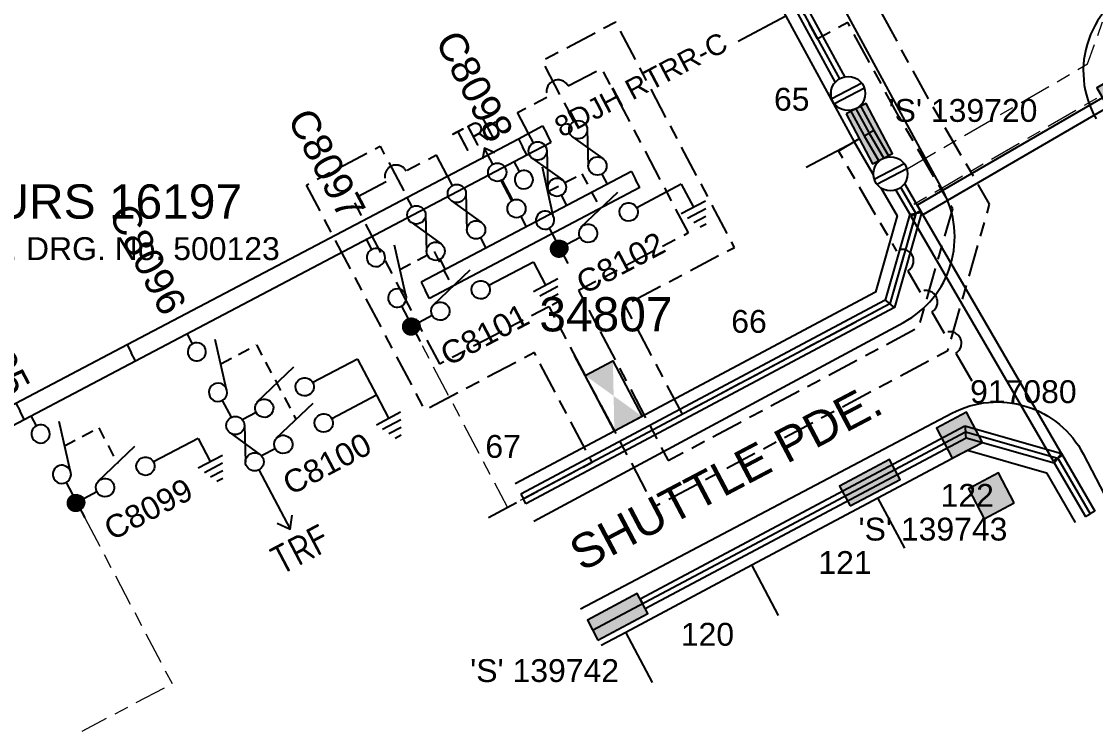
# Model space of a CAD drawing. Header units: metres. Extents: x 303535 to 303956, y 6270025 to 6270431.
# Drawn here: x 303813.1 to 303907, y 6270025.1 to 6270087.3 of the extents above; entities that cross this region are included whole.
import ezdxf
from ezdxf.enums import TextEntityAlignment as Align

# ---------------------------------------------------------------- set-up
doc = ezdxf.new("R2010")
doc.units = ezdxf.units.M
doc.header["$LTSCALE"] = 0.7
for name, pattern in [('A', [0]), ('Cable Exist OH', [1, 1, 0]), ('Cable Exist UG', [8.2, 4, -1.2, 1.8, -1.2]), ('CENTERX2', [101.6, 63.5, -12.7, 12.7, -12.7]), ('Dash', [5, 3, -2])]:
    doc.linetypes.add(name, pattern=pattern)
doc.layers.get('0').update_dxf_attribs({"color": 6})
for name, color, linetype in [('_User Miscellaneous1', 3, 'Continuous'), ('_User Miscellaneous11', 7, 'Continuous'), ('_User Miscellaneous6', 7, 'Continuous'), ('_User Miscellaneous7', 150, 'Continuous'), ('_User Miscellaneous8', 7, 'Continuous'), ('_User_HV_Exist', 7, 'Continuous'), ('_User_LV_Exist', 7, 'Continuous'), ('Cadastre Developer_SP_NEW', 4, 'Continuous'), ('Cadastre Roads_SP_NEW', 8, 'Continuous'), ('Equip_HV_EXT', 1, 'Continuous'), ('Equip_LV_EXT', 5, 'Continuous'), ('Equip_LV_NEW', 5, 'Continuous'), ('Sub_LV_EXT', 5, 'Continuous'), ('Sub_SP_EXT', 7, 'Continuous'), ('SupportsUG_SP_LV_EXT', 7, 'Continuous'), ('SupportsUG_SP_LV_SL_EXT', 7, 'Continuous'), ('UG_Details_SP_MISC', 7, 'Continuous')]:
    doc.layers.add(name, color=color, linetype=linetype)
doc.styles.add('ARIAL', font='arial.ttf', dxfattribs={"height": 2})
doc.styles.add('COLUMN_LABEL', font='arial.ttf')
doc.styles.add('IESYMBOL1', font='isocp.shx')
doc.styles.add('POLE_LABEL', font='arial.ttf')
doc.styles.get("Standard").update_dxf_attribs({"font": 'arial.ttf'})
doc.styles.add('SWG_LABEL', font='arial.ttf')
doc.styles.add('SWITCH_LABEL', font='arial.ttf', dxfattribs={"height": 2.5})

# ---------------------------------------------------------------- blocks, each defined once
blk = doc.blocks.new('*U63')
blk.add_hatch(color=256).paths.add_polyline_path([(2.49, 2.475), (0.51, 2.475), (0.51, -2.475), (2.49, -2.475)])
blk.add_lwpolyline([(0.51, 2.475), (0.51, -2.475), (2.49, -2.475), (2.49, 2.475)], close=True)
for tag, p, flags in [('OWNED_BY', (0, 1.3), 9), ('STATE', (0, 1.1), 9), ('SUPPORT_TYPE', (0, 0.9), 9), ('USAGE', (0, 0.7), 9), ('LEGEND', (0, 0.5), 9), ('LOCATION', (0, 0.3), 9), ('NOTES', (0, 0.1), 9), ('PARENT', (0, -0.1), 9), ('STREETNAME', (0, -0.3), 9), ('SUBURB', (0, -0.5), 1)]:
    blk.add_attdef(tag, p, '', height=0.2, dxfattribs=dict(flags=flags))
at = {"layer": '_User Miscellaneous6', "style": 'ARIAL', "flags": 8}
blk.add_attdef('ASSET_NUM', text='', height=2, dxfattribs=at).set_placement((1.5, 7.5), align=Align.TOP_LEFT)
blk = doc.blocks.new('*U65')
at = {"layer": '_User Miscellaneous7'}
blk.add_hatch(color=256, dxfattribs=at).paths.add_polyline_path([(7.54, -1.175), (7.417, 1.792), (4.45, 1.67), (4.572, -1.298)])
at = {"layer": '_User Miscellaneous8'}
blk.add_hatch(color=256, dxfattribs=at).paths.add_polyline_path([(1.545, -1.423), (1.423, 1.545), (-1.545, 1.423), (-1.423, -1.545)])
at = {"layer": '_User Miscellaneous7'}
blk.add_lwpolyline([(7.417, 1.792), (4.45, 1.67), (4.572, -1.298), (7.54, -1.175)], close=True, dxfattribs=at)
at = {"layer": '_User Miscellaneous8'}
blk.add_lwpolyline([(1.423, 1.545), (-1.545, 1.423), (-1.423, -1.545), (1.545, -1.423)], close=True, dxfattribs=at)
at = {"flags": 9}
for tag, style, p in [('STRUCTURE_PLANT_NUMBER', 'POLE_LABEL', (1.813, 0.031)), ('STREET_CODE', 'COLUMN_LABEL', (1.813, -0.2))]:
    blk.add_attdef(tag, text='', height=0.2, dxfattribs=dict(at, style=style)).set_placement(p, align=Align.MIDDLE_LEFT)
for tag, p in [('OWNED_BY', (1.813, -0.6)), ('STATE', (1.813, -0.8)), ('COLUMN_TYPE', (1.813, -0.4)), ('USAGE', (1.813, -1)), ('STREETNAME', (1.813, -1.6)), ('SUBURB', (1.813, -1.8)), ('LEGEND', (1.813, -1.2)), ('LOCATION', (1.813, -1.4)), ('NOTES', (1.813, -2))]:
    blk.add_attdef(tag, text='', height=0.2, dxfattribs=at).set_placement(p, align=Align.MIDDLE_LEFT)
at = {"flags": 1}
blk.add_attdef('Z', (1.813, -2.351), '', height=0.2, dxfattribs=at)
at = {"layer": '_User Miscellaneous6', "style": 'ARIAL', "flags": 8}
blk.add_attdef('ASSET_NUM', text='', height=2, dxfattribs=at).set_placement((2, 2), align=Align.MIDDLE_LEFT)
blk = doc.blocks.new('*U51')
blk.add_lwpolyline([(0, 1.375), (5.5, 1.375), (5.5, -1.375), (0, -1.375)], close=True)
blk.add_solid([(0, -1.375), (0, 1.375), (5.5, 1.375), (5.5, -1.375)])
for tag, height, flags, p in [('ASSET_NUM', 3, 8, (5.84, 2.545)), ('STREET_CODE', 0.2, 9, (5.34, 0.545)), ('OPERATING_VOLTAGE', 0.2, 9, (5.34, -0.055)), ('CONSTRUCTED_VOLTAGE', 0.2, 9, (5.34, 0.345)), ('NO_PHASES', 0.2, 9, (5.34, 0.145)), ('ORIENTATION', 0.2, 9, (5.34, -0.255)), ('OWNED_BY', 0.2, 9, (5.34, -0.455)), ('OPERATED_BY', 0.2, 9, (5.34, -0.655)), ('MAINTAINED_BY', 0.2, 9, (5.34, -0.855)), ('SECONDARY_VOLTAGE', 0.2, 9, (5.34, -1.055)), ('STATE', 0.2, 9, (5.34, -1.255)), ('SUBSTATION_TYPE', 0.2, 9, (5.34, -1.655)), ('USAGE', 0.2, 9, (5.34, -1.855)), ('PARENT', 0.2, 9, (5.34, -1.455)), ('STREETNAME', 0.2, 9, (5.34, -2.455)), ('SUBURB', 0.2, 9, (5.34, -2.655)), ('LEGEND', 0.2, 9, (5.34, -2.055)), ('LOCATION', 0.2, 9, (5.34, -2.255)), ('NOTES', 0.2, 9, (5.34, -2.855)), ('Z', 0.2, 1, (5.34, -3.055))]:
    blk.add_attdef(tag, text='', height=height, dxfattribs=dict(flags=flags)).set_placement(p, align=Align.MIDDLE_LEFT)
blk = doc.blocks.new('*U66')
blk.add_hatch(color=256).paths.add_polyline_path([(-2.486, 2.479), (-2.477, 0.499), (2.473, 0.521), (2.464, 2.501)])
blk.add_lwpolyline([(-2.477, 0.499), (2.473, 0.521), (2.464, 2.501), (-2.486, 2.479)], close=True)
for tag, p, flags in [('OWNED_BY', (0, 1.3), 9), ('STATE', (0, 1.1), 9), ('SUPPORT_TYPE', (0, 0.9), 9), ('USAGE', (0, 0.7), 9), ('LEGEND', (0, 0.5), 9), ('LOCATION', (0, 0.3), 9), ('NOTES', (0, 0.1), 9), ('PARENT', (0, -0.1), 9), ('STREETNAME', (0, -0.3), 9), ('SUBURB', (0, -0.5), 1)]:
    blk.add_attdef(tag, p, '', height=0.2, dxfattribs=dict(flags=flags))
at = {"layer": '_User Miscellaneous6', "style": 'ARIAL', "flags": 8}
blk.add_attdef('ASSET_NUM', text='', height=2, dxfattribs=at).set_placement((1.5, 7.5), align=Align.TOP_LEFT)
blk = doc.blocks.new('*U53')
at = {"layer": '_User Miscellaneous7'}
blk.add_hatch(color=256, dxfattribs=at).paths.add_polyline_path([(-1.485, -7.485), (1.485, -7.485), (1.485, -4.515), (-1.485, -4.515)])
at = {"layer": '_User Miscellaneous8'}
blk.add_hatch(color=256, dxfattribs=at).paths.add_polyline_path([(-1.485, -1.485), (1.485, -1.485), (1.485, 1.485), (-1.485, 1.485)])
at = {"layer": '_User Miscellaneous7'}
blk.add_lwpolyline([(1.485, -7.485), (1.485, -4.515), (-1.485, -4.515), (-1.485, -7.485)], close=True, dxfattribs=at)
at = {"layer": '_User Miscellaneous8'}
blk.add_lwpolyline([(1.485, -1.485), (1.485, 1.485), (-1.485, 1.485), (-1.485, -1.485)], close=True, dxfattribs=at)
at = {"flags": 9}
for tag, style, p in [('STRUCTURE_PLANT_NUMBER', 'POLE_LABEL', (1.813, 0.031)), ('STREET_CODE', 'COLUMN_LABEL', (1.813, -0.2))]:
    blk.add_attdef(tag, text='', height=0.2, dxfattribs=dict(at, style=style)).set_placement(p, align=Align.MIDDLE_LEFT)
for tag, p in [('OWNED_BY', (1.813, -0.6)), ('STATE', (1.813, -0.8)), ('COLUMN_TYPE', (1.813, -0.4)), ('USAGE', (1.813, -1)), ('STREETNAME', (1.813, -1.6)), ('SUBURB', (1.813, -1.8)), ('LEGEND', (1.813, -1.2)), ('LOCATION', (1.813, -1.4)), ('NOTES', (1.813, -2))]:
    blk.add_attdef(tag, text='', height=0.2, dxfattribs=at).set_placement(p, align=Align.MIDDLE_LEFT)
at = {"flags": 1}
blk.add_attdef('Z', (1.813, -2.351), '', height=0.2, dxfattribs=at)
at = {"layer": '_User Miscellaneous6', "style": 'ARIAL', "flags": 8}
blk.add_attdef('ASSET_NUM', text='', height=2, dxfattribs=at).set_placement((2, 2), align=Align.MIDDLE_LEFT)
blk = doc.blocks.new('LV_UG_DFUSE_CLOSED_EXT')
for points in [[(1, 0), (0, 0)], [(5.04, 0.726), (2.156, -0.717)], [(5.049, -0.707), (2.156, 0.717)], [(6.2, 0.013), (7.2, 0.013)]]:
    blk.add_lwpolyline(points)
for centre in [(1.8, 0), (5.4, 0.011)]:
    blk.add_circle(centre, 0.8)
at = {"flags": 9}
for tag, p in [('ACTUAL_STATUS', (0, 0)), ('OPERATING_VOLTAGE', (0, -0.6)), ('ORIENTATION', (0, -0.8)), ('STATE', (0, -1)), ('CONSTRUCTED_VOLTAGE', (0, -0.2)), ('NO_PHASES', (0, -0.4)), ('SWITCH_TYPE', (0, -1.2)), ('USAGE', (0, -1.4)), ('NOTES', (0, -1.6))]:
    blk.add_attdef(tag, text='', height=0.2, dxfattribs=at).set_placement(p, align=Align.MIDDLE_LEFT)
at = {"flags": 1}
blk.add_attdef('Z', (0, 0), '', height=0.2, dxfattribs=at)
blk = doc.blocks.new('*U145')
h = blk.add_hatch(color=256)
edge = h.paths.add_edge_path()
edge.add_line((2.598, 0.05), (4.601, 0.05))
edge.add_arc((5.4, 0.011), 0.8, 177.23529, 184.40267)
edge.add_line((4.602, -0.05), (2.598, -0.05))
edge.add_arc((1.8, 0), 0.8, 356.41668, 363.58332)
blk.add_line((7.2, 0.013), (7.798, 0.013))
for points in [[(1, 0), (0, 0)], [(2.598, 0.05), (4.601, 0.05)], [(6.2, 0.013), (7.2, 0.013)], [(6.998, -0.587), (7.798, 0.013), (6.998, 0.613)], [(2.598, -0.05), (4.602, -0.05)]]:
    blk.add_lwpolyline(points)
for centre in [(1.8, 0), (5.4, 0.011)]:
    blk.add_circle(centre, 0.8)
for centre, start, end in [((1.8, 0), 356.41668, 3.58332), ((5.4, 0.011), 177.23529, 184.40267)]:
    blk.add_arc(centre, 0.8, start, end)
at = {"style": 'IESYMBOL1'}
blk.add_text('TRF', height=2, rotation=270, dxfattribs=at).set_placement((9.238, 0.013), align=Align.MIDDLE_CENTER)
at = {"flags": 1}
blk.add_attdef('Z', (0, 0), '', height=0.2, dxfattribs=at)
at = {"layer": 'Sub_LV_EXT', "flags": 1}
for tag, p in [('USAGE', (2.14, -1.142)), ('ORIENTATION', (2.14, -1.527)), ('NOTES', (2.14, -3.066))]:
    blk.add_attdef(tag, p, '', height=0.2, dxfattribs=at)
blk = doc.blocks.new('*U144')
at = {"layer": 'Sub_LV_EXT'}
for p, q in [((-1.6, 0), (-1.6, 20.8)), ((-1.6, 20.8), (-0.8, 20.8)), ((0, 20.8), (-0.8, 20.8)), ((0, 0), (0, 20.8)), ((-1.6, 0), (-0.8, 0)), ((0, 0), (-0.8, 0))]:
    blk.add_line(p, q, dxfattribs=at)
blk = doc.blocks.new('*U148')
blk.add_wipeout([(-1.056, -0.443), (-1.18, -0.584), (-1.286, -0.739), (-1.371, -0.906), (-1.435, -1.083), (-1.476, -1.266), (-1.493, -1.453), (-1.487, -1.64), (-1.458, -1.826), (-1.406, -2.006), (-1.331, -2.178), (-1.236, -2.339), (-1.121, -2.488), (-0.988, -2.62), (-0.84, -2.735), (-0.679, -2.831), (-0.506, -2.906), (-0.326, -2.958), (-0.141, -2.987), (0.047, -2.993), (0.233, -2.976), (0.416, -2.935), (0.593, -2.871), (0.76, -2.786), (0.915, -2.681), (1.056, -2.557), (1.18, -2.416), (1.286, -2.261), (1.371, -2.094), (1.435, -1.917), (1.476, -1.734), (1.493, -1.547), (1.487, -1.36), (1.458, -1.174), (1.406, -0.994), (1.331, -0.822), (1.236, -0.661), (1.121, -0.512), (0.988, -0.38), (0.84, -0.265), (0.679, -0.169), (0.506, -0.094), (0.326, -0.042), (0.141, -0.013), (-0.047, -0.007), (-0.233, -0.024), (-0.416, -0.065), (-0.593, -0.129), (-0.76, -0.214), (-0.915, -0.319)])
for p, q in [((-1.479, -1.25), (1.479, -1.25)), ((-1.479, -1.75), (1.479, -1.75))]:
    blk.add_line(p, q)
blk.add_circle((0, -1.5), 1.5)
for tag, flags, p in [('ACTUAL_STATUS', 9, (1.5, 0)), ('OPERATING_VOLTAGE', 9, (1.5, -0.6)), ('ORIENTATION', 9, (1.5, -0.8)), ('STATE', 9, (1.5, -1)), ('CONSTRUCTED_VOLTAGE', 9, (1.5, -0.2)), ('NO_PHASES', 9, (1.5, -0.4)), ('SWITCH_TYPE', 9, (1.5, -1.2)), ('OWNED_BY', 9, (1.5, -1.8)), ('USAGE', 9, (1.5, -1.4)), ('NOTES', 9, (1.5, -1.6)), ('TYPE', 9, (1.5, -2.6)), ('Z', 1, (1.5, -2.8)), ('OPERATED_BY', 9, (1.5, -2)), ('MAINTAINED_BY', 9, (1.5, -2.2)), ('NUMBER_OF_PHASES', 9, (1.5, -2.4))]:
    blk.add_attdef(tag, text='', height=0.2, dxfattribs=dict(flags=flags)).set_placement(p, align=Align.MIDDLE_LEFT)
blk = doc.blocks.new('SWG_SIE_SU_NEW')
blk.add_line((5.808, 0.79), (1.594, 1.938))
at = {"linetype": 'A', "lineweight": 0}
for p, q in [((7.981, 0.347), (7.98, -0.368)), ((8.18, -0.584), (8.181, 0.562)), ((8.381, 0.659), (8.379, -0.682)), ((8.579, -0.712), (8.581, 0.688)), ((8.781, 0.659), (8.779, -0.683)), ((8.98, -0.588), (8.981, 0.564)), ((9.181, 0.351), (9.18, -0.376))]:
    blk.add_line(p, q, dxfattribs=at)
at = {"linetype": 'Dash', "ltscale": 0.5}
blk.add_lwpolyline([(3.701, 1.364), (3.701, 4.733), (7.222, 4.733)], dxfattribs=at)
for points in [[(1, 0), (0, 0)], [(6.6, -0.012), (10.1, -0.012)]]:
    blk.add_lwpolyline(points)
for points in [[(1.798, -0.802, 1), (1.802, 0.798, 1)], [(5.798, -0.81, 1), (5.802, 0.79, 1)]]:
    blk.add_lwpolyline(points, format="xyb", close=True)
at = {"linetype": 'A', "lineweight": 0}
blk.add_circle((8.582, -0.012), 0.7, dxfattribs=at)
at = {"style": 'SWG_LABEL', "flags": 8}
blk.add_attdef('ASSET_NUM', text='', height=2, rotation=179.95437, dxfattribs=at).set_placement((-2.4, 0.012), align=Align.MIDDLE_LEFT)
at = {"flags": 1}
blk.add_attdef('Z', (0, 0), '', height=0.2, dxfattribs=at)
at = {"style": 'SWITCH_LABEL', "flags": 9}
blk.add_attdef('STREET_CODE', text='', height=0.2, dxfattribs=at).set_placement((0, 0), align=Align.MIDDLE_LEFT)
at = {"flags": 9}
for tag, p in [('ORIENTATION', (0, -0.2)), ('SUBURB', (0, -0.8)), ('STREETNAME', (0, -1)), ('USAGE', (0, -0.6)), ('PARENT', (0, -0.4)), ('OPERATED_BY', (-0.009, -1.841)), ('OWNED_BY', (-0.003, -1.619)), ('LOCATION', (0, -1.2)), ('NOTES', (0, -1.4)), ('MAINTAINED_BY', (-0.011, -2.048))]:
    blk.add_attdef(tag, text='', height=0.2, dxfattribs=at).set_placement(p, align=Align.MIDDLE_LEFT)
blk = doc.blocks.new('SWG_SIE_ES_NEW')
for p, q in [((-6.103, 0.747), (-1.804, 1.966)), ((2.223, -2.29), (4.623, -2.285)), ((2.524, -2.89), (4.324, -2.886)), ((2.826, -3.489), (4.026, -3.486)), ((3.127, -4.088), (3.727, -4.087))]:
    blk.add_line(p, q)
at = {"const_width": 0.8, "flags": 128}
blk.add_lwpolyline([(-9.091, -0.021, 1), (-8.291, -0.021, 1)], format="xyb", close=True, dxfattribs=at)
for points in [[(-5.789, -0.821, -1), (-5.793, 0.779, -1)], [(-1.789, -0.813, -1), (-1.793, 0.787, -1)]]:
    blk.add_lwpolyline(points, format="xyb", close=True)
for points in [[(-6.591, -0.023), (-7.891, -0.023)], [(3.423, -0.012), (-0.991, -0.012)], [(3.423, -0.012), (3.423, -2.288)]]:
    blk.add_lwpolyline(points)
at = {"flags": 1}
blk.add_attdef('Z', (0, 0), '', height=0.2, dxfattribs=at)
at = {"style": 'SWITCH_LABEL', "flags": 9}
blk.add_attdef('STREET_CODE', text='', height=0.2, dxfattribs=at).set_placement((0, -0.2), align=Align.MIDDLE_LEFT)
at = {"flags": 9}
for tag, p in [('ORIENTATION', (0, -0.4)), ('SUBURB', (0, -1)), ('USAGE', (0, -0.8)), ('PARENT', (0, -0.6)), ('STREETNAME', (0, -1.2)), ('LOCATION', (0, -1.4)), ('NOTES', (0, -1.6))]:
    blk.add_attdef(tag, text='', height=0.2, dxfattribs=at).set_placement(p, align=Align.MIDDLE_LEFT)
at = {"style": 'ARIAL', "flags": 8}
blk.add_attdef('ASSET_NUM', text='', height=2, dxfattribs=at).set_placement((-1.812, -3.151), align=Align.MIDDLE_CENTER)
blk = doc.blocks.new('SWG_SIE_TRF_NOES_NEW')
for p, q in [((7.008, 0.801), (2.793, 1.949)), ((14.679, 0), (20.536, -0.004))]:
    blk.add_line(p, q)
for points in [[(2.2, 0.011), (1.2, 0.011)], [(19.536, -0.753), (20.536, -0.004), (19.536, 0.747)], [(7.8, 0), (9.453, 0)]]:
    blk.add_lwpolyline(points)
for points in [[(2.998, -0.79, 1), (3.002, 0.81, 1)], [(6.998, -0.798, 1), (7.002, 0.801, 1)]]:
    blk.add_lwpolyline(points, format="xyb", close=True)
at = {"flags": 1}
blk.add_attdef('Z', (0, 0), '', height=0.2, dxfattribs=at)
at = {"style": 'SWITCH_LABEL', "flags": 9}
blk.add_attdef('STREET_CODE', text='', height=0.2, dxfattribs=at).set_placement((0, -0.2), align=Align.MIDDLE_LEFT)
at = {"flags": 9}
for tag, p in [('ORIENTATION', (0, -0.4)), ('SUBURB', (0, -1)), ('USAGE', (0, -0.8)), ('PARENT', (0, -0.6)), ('STREETNAME', (0, -1.2)), ('LOCATION', (0, -1.4)), ('NOTES', (0, -1.6))]:
    blk.add_attdef(tag, text='', height=0.2, dxfattribs=at).set_placement(p, align=Align.MIDDLE_LEFT)
blk = doc.blocks.new('SWG_FUSE_NEW')
for points in [[(4.04, 0.726), (1.156, -0.717)], [(4.049, -0.707), (1.156, 0.717)]]:
    blk.add_lwpolyline(points)
for centre in [(0.8, 0), (4.4, 0.011)]:
    blk.add_circle(centre, 0.8)
at = {"style": 'SWITCH_LABEL', "flags": 8}
blk.add_attdef('ASSET_NUM', text='', height=2.5, rotation=179.95437, dxfattribs=at).set_placement((-2.4, 0), align=Align.MIDDLE_LEFT)
for tag, p, flags in [('Z', (0, 0), 1), ('ORIENTATION', (0.04, -4.4), 9), ('USAGE', (0.04, -5.4), 9)]:
    blk.add_attdef(tag, p, '', height=0.2, dxfattribs=dict(flags=flags))
at = {"flags": 9}
for tag, p in [('PARENT', (0, -1.6)), ('SUBURB', (0, -2.2)), ('STREETNAME', (0, -2.4))]:
    blk.add_attdef(tag, text='', height=0.2, dxfattribs=at).set_placement(p, align=Align.MIDDLE_LEFT)
blk = doc.blocks.new('SWG_SIE_TRF_NEW')
at = {"linetype": 'CENTERX2'}
blk.add_blockref('SWG_SIE_TRF_NOES_NEW', (0, 0), dxfattribs=at)
at = {"linetype": 'CENTERX2', "rotation": 180}
blk.add_blockref('SWG_FUSE_NEW', (14.679, 0), dxfattribs=at)
at = {"style": 'IESYMBOL1'}
blk.add_text('TRF', height=2.5, rotation=89.98256, dxfattribs=at).set_placement((22.515, -0.055), align=Align.MIDDLE_CENTER)
blk = doc.blocks.new('*U155')
for p, q in [((-1.6, 52.098), (-1.6, 54.498)), ((-1.6, 54.498), (-0.8, 54.498)), ((0, 54.498), (-0.8, 54.498)), ((0, 52.098), (0, 54.498)), ((-1.6, 13.4), (-1.6, 52.098)), ((-1.6, 52.098), (-0.8, 52.098)), ((0, 52.098), (-0.8, 52.098)), ((0, 13.4), (0, 52.098)), ((-1.6, 2.4), (-1.6, 13.4)), ((-1.6, 13.4), (-0.8, 13.4)), ((0, 13.4), (-0.8, 13.4)), ((0, 2.4), (0, 13.4)), ((-1.6, 0), (-1.6, 2.4)), ((-1.6, 2.4), (-0.8, 2.4)), ((0, 2.4), (-0.8, 2.4)), ((0, 0), (0, 2.4)), ((-1.6, 0), (-0.8, 0)), ((0, 0), (-0.8, 0))]:
    blk.add_line(p, q)
at = {"style": 'ARIAL'}
blk.add_attdef('SWG_TYPE', text='', height=1.8, rotation=90, dxfattribs=at).set_placement((-0.8, 55.48), align=Align.MIDDLE_LEFT)
blk.add_attdef('SUB_TYPE', text='', height=1.8, rotation=90, dxfattribs=at).set_placement((-0.8, -0.757), align=Align.MIDDLE_RIGHT)
blk = doc.blocks.new('*U52')
for p, q in [((-6.103, 4.327), (-1.804, 5.547)), ((-6.103, 0.747), (-1.804, 1.966)), ((2.223, -2.29), (4.623, -2.285)), ((2.524, -2.89), (4.324, -2.886)), ((2.826, -3.489), (4.026, -3.486)), ((3.127, -4.088), (3.727, -4.087))]:
    blk.add_line(p, q)
at = {"linetype": 'Dash', "ltscale": 0.5, "flags": 128}
blk.add_lwpolyline([(-7.345, 8.776), (-3.811, 8.776), (-3.791, 1.399)], dxfattribs=at)
for points in [[(-5.789, 2.759, -1), (-5.793, 4.359, -1)], [(-1.789, 2.767, -1), (-1.793, 4.367, -1)], [(-5.789, -0.821, -1), (-5.793, 0.779, -1)], [(-1.789, -0.813, -1), (-1.793, 0.787, -1)]]:
    blk.add_lwpolyline(points, format="xyb", close=True)
for points in [[(-6.591, 3.558), (-7.891, 3.558)], [(3.423, 3.569), (-0.991, 3.569)], [(3.423, 3.569), (3.423, -0.012)], [(-6.591, -0.023), (-7.891, -0.023)], [(3.423, -0.012), (-0.991, -0.012)], [(3.423, -0.012), (3.423, -2.288)]]:
    blk.add_lwpolyline(points)
at = {"flags": 1}
blk.add_attdef('Z', (0, 0), '', height=0.2, dxfattribs=at)
at = {"style": 'SWITCH_LABEL', "flags": 9}
blk.add_attdef('STREET_CODE', text='', height=0.2, dxfattribs=at).set_placement((0, -0.2), align=Align.MIDDLE_LEFT)
at = {"flags": 9}
for tag, p in [('ORIENTATION', (0, -0.4)), ('SUBURB', (0, -1)), ('USAGE', (0, -0.8)), ('PARENT', (0, -0.6)), ('STREETNAME', (0, -1.2)), ('LOCATION', (0, -1.4)), ('NOTES', (0, -1.6))]:
    blk.add_attdef(tag, text='', height=0.2, dxfattribs=at).set_placement(p, align=Align.MIDDLE_LEFT)
at = {"style": 'ARIAL', "flags": 8}
blk.add_attdef('ASSET_NUM', text='', height=2, dxfattribs=at).set_placement((-1.812, -3.151), align=Align.MIDDLE_CENTER)

msp = doc.modelspace()

# ---------------------------------------------------------------- linework, layer by layer
at = {"layer": '_User_HV_Exist', "color": 7, "linetype": 'Cable Exist UG', "lineweight": 0, "flags": 128}
for points in [[(303847.136, 6270153.667), (303847.136, 6270153.667), (303853.819, 6270140.934), (303866.163, 6270117.055), (303869.949, 6270109.87), (303875.776, 6270098.811), (303881.252, 6270088.418), (303887.219, 6270077.468), (303889.406, 6270073.7), (303906.344, 6270083.533), (303909.037, 6270091.237), (303920.624, 6270095.707)], [(303921.704, 6270092.908), (303911.411, 6270088.937), (303908.81, 6270081.496), (303890.912, 6270071.105), (303891.298, 6270070.441), (303889.046, 6270062.54), (303865.638, 6270050.078), (303855.581, 6270044.724), (303847.934, 6270059.244)], [(303818.596, 6270043.798), (303826.249, 6270029.266), (303818.323, 6270025.092)]]:
    msp.add_lwpolyline(points, dxfattribs=at)
at = {"layer": '_User_LV_Exist', "color": 7, "linetype": 'Cable Exist UG', "flags": 128}
for points in [[(303860.885, 6270081.608), (303863.801, 6270083.144), (303871.388, 6270068.739), (303861.805, 6270063.692), (303869.642, 6270048.811), (303891.581, 6270060.492), (303894.533, 6270070.844), (303889.833, 6270078.939), (303885.354, 6270087.163), (303882.72, 6270085.728), (303880, 6270090.719), (303875.776, 6270098.811), (303869.949, 6270109.87), (303845.431, 6270156.906)], [(303844.952, 6270073.221), (303842.033, 6270071.68), (303849.619, 6270057.275), (303859.188, 6270062.314), (303868.429, 6270044.767), (303894.116, 6270058.443), (303897.768, 6270071.248), (303892.448, 6270080.41), (303886.468, 6270091.389), (303883.834, 6270089.954), (303882.645, 6270092.136), (303878.43, 6270100.209), (303872.603, 6270111.268), (303870.215, 6270115.801), (303867.119, 6270116.759)], [(303888.483, 6270075.29), (303891.298, 6270070.441), (303889.046, 6270062.54), (303870.893, 6270052.876), (303865.858, 6270062.436), (303875.44, 6270067.482), (303865.058, 6270087.196), (303858.607, 6270083.788), (303860.937, 6270079.364)], [(303857.396, 6270077.51), (303856.464, 6270079.28), (303859.115, 6270080.676)], [(303886.362, 6270076.97), (303884.535, 6270075.909), (303889.614, 6270067.161)], [(303853.909, 6270043.833), (303862.985, 6270048.666), (303857.932, 6270058.262), (303848.363, 6270053.222), (303837.981, 6270072.936), (303844.441, 6270076.338), (303846.771, 6270071.914)], [(303850.297, 6270073.782), (303849.365, 6270075.552), (303846.721, 6270074.155)], [(303890.619, 6270065.431), (303891.703, 6270063.564)], [(303892.707, 6270061.834), (303893.798, 6270059.954)], [(303894.803, 6270058.224), (303896.468, 6270055.355)]]:
    msp.add_lwpolyline(points, dxfattribs=at)
at = {"layer": '_User_LV_Exist', "color": 7, "linetype": 'Cable Exist UG'}
for centre, start, end in [((303860, 6270081.142), 27.77361, 207.77361), ((303845.837, 6270073.688), 27.83902, 207.83902), ((303890.117, 6270066.296), 300.13734, 120.13734), ((303892.205, 6270062.699), 300.13734, 120.13734), ((303894.301, 6270059.089), 300.13734, 120.13734)]:
    msp.add_arc(centre, 1, start, end, dxfattribs=at)
at = {"layer": 'Cadastre Developer_SP_NEW'}
for p, q in [((303879.93, 6270087.709), (303875.778, 6270085.499)), ((303881.708, 6270074.494), (303885.911, 6270076.732)), ((303861.408, 6270058.022), (303864.933, 6270051.402)), ((303890.34, 6270041.138), (303887.99, 6270045.552)), ((303879.306, 6270035.264), (303876.957, 6270039.677)), ((303868.273, 6270029.389), (303865.923, 6270033.803))]:
    msp.add_line(p, q, dxfattribs=at)
at = {"layer": 'Cadastre Developer_SP_NEW', "flags": 128}
for points in [[(303805.441, 6270091.657), (303816.496, 6270097.492), (303825.429, 6270102.206), (303835.157, 6270107.34), (303858.223, 6270119.513), (303866.163, 6270117.055), (303869.949, 6270109.87), (303875.776, 6270098.811), (303881.252, 6270088.418), (303887.219, 6270077.468), (303891.298, 6270070.441), (303889.046, 6270062.54), (303865.638, 6270050.078), (303856.968, 6270045.462)], [(303806.141, 6270090.331), (303817.196, 6270096.165), (303826.129, 6270100.879), (303835.857, 6270106.013), (303858.373, 6270117.896), (303865.126, 6270115.806), (303868.622, 6270109.171), (303874.449, 6270098.112), (303879.93, 6270087.709), (303885.911, 6270076.732), (303889.681, 6270070.239), (303887.778, 6270063.565), (303864.933, 6270051.402), (303856.263, 6270046.786)], [(303863.077, 6270033.987), (303865.218, 6270035.127), (303876.252, 6270041.001), (303887.285, 6270046.876), (303895.646, 6270051.327), (303903.734, 6270049.021), (303906.563, 6270044.148)], [(303863.782, 6270032.663), (303865.923, 6270033.803), (303876.957, 6270039.677), (303887.99, 6270045.552), (303895.817, 6270049.718), (303902.74, 6270047.744), (303905.263, 6270043.398)]]:
    msp.add_lwpolyline(points, dxfattribs=at)
at = {"layer": 'Cadastre Roads_SP_NEW', "flags": 128}
for points in [[(303857.876, 6270043.498), (303890.241, 6270060.915, 0.414578), (303893.694, 6270072.437), (303882.86, 6270092.437)], [(303861.955, 6270035.837), (303894.474, 6270052.965, -0.414578), (303905.96, 6270049.397), (303908.209, 6270045.098)]]:
    msp.add_lwpolyline(points, format="xyb", dxfattribs=at)
at = {"layer": 'Cadastre Roads_SP_NEW'}
msp.add_arc((303914.313, 6270082.914), 8.35, 111.13555, 210.07988, dxfattribs=at)
at = {"layer": 'UG_Details_SP_MISC'}
for p, q in [((303880.829, 6270088.191), (303886.8, 6270077.232)), ((303881.675, 6270088.644), (303887.637, 6270077.703)), ((303907.643, 6270080.574), (303891.434, 6270071.163)), ((303908.125, 6270079.744), (303891.916, 6270070.333)), ((303886.8, 6270077.232), (303887.219, 6270077.468)), ((303886.8, 6270077.232), (303890.781, 6270070.376)), ((303887.637, 6270077.703), (303887.219, 6270077.468)), ((303887.637, 6270077.703), (303891.816, 6270070.505)), ((303890.781, 6270070.376), (303888.64, 6270062.868)), ((303891.816, 6270070.505), (303889.451, 6270062.213)), ((303890.781, 6270070.376), (303891.298, 6270070.441)), ((303890.883, 6270070.2), (303891.298, 6270070.441)), ((303891.713, 6270070.682), (303891.298, 6270070.441)), ((303891.816, 6270070.505), (303891.298, 6270070.441)), ((303891.434, 6270071.163), (303891.675, 6270070.748)), ((303891.916, 6270070.333), (303891.675, 6270070.748)), ((303891.713, 6270070.682), (303904.149, 6270049.262)), ((303890.883, 6270070.2), (303903.319, 6270048.78)), ((303888.64, 6270062.868), (303856.742, 6270045.886)), ((303888.64, 6270062.868), (303889.046, 6270062.54)), ((303889.451, 6270062.213), (303857.194, 6270045.038)), ((303889.451, 6270062.213), (303889.046, 6270062.54)), ((303867.177, 6270036.714), (303895.591, 6270051.842)), ((303895.591, 6270051.842), (303904.052, 6270049.429)), ((303895.591, 6270051.842), (303895.646, 6270051.327)), ((303867.628, 6270035.866), (303895.7, 6270050.812)), ((303895.7, 6270050.812), (303895.646, 6270051.327)), ((303895.7, 6270050.812), (303903.416, 6270048.612)), ((303903.319, 6270048.78), (303903.734, 6270049.021)), ((303903.416, 6270048.612), (303903.734, 6270049.021)), ((303904.052, 6270049.429), (303903.734, 6270049.021)), ((303904.149, 6270049.262), (303903.734, 6270049.021)), ((303904.052, 6270049.429), (303906.978, 6270044.389)), ((303903.416, 6270048.612), (303906.147, 6270043.907)), ((303856.742, 6270045.886), (303856.968, 6270045.462)), ((303857.194, 6270045.038), (303856.968, 6270045.462)), ((303906.147, 6270043.907), (303906.563, 6270044.148)), ((303906.978, 6270044.389), (303906.563, 6270044.148)), ((303867.177, 6270036.714), (303867.403, 6270036.29)), ((303867.628, 6270035.866), (303867.403, 6270036.29))]:
    msp.add_line(p, q, dxfattribs=at)

# ---------------------------------------------------------------- block references
at = {"layer": 'Equip_HV_EXT', "linetype": 'CENTERX2'}
ref = msp.add_blockref('SWG_SIE_SU_NEW', (303856.176, 6270075), dxfattribs=dict(at, rotation=297.7736121547667))
ref.add_attrib('ASSET_NUM', 'C8098', dxfattribs={"layer": '0', "height": 2.5, "rotation": 297.72799, "style": 'SWG_LABEL'}).set_placement((303850.316, 6270086.153), align=Align.MIDDLE_LEFT)
at = {"layer": 'Equip_HV_EXT', "rotation": 297.7736121547667}
msp.add_blockref('*U155', (303811.18, 6270051.302), dxfattribs=at).add_auto_attribs({'SUB_TYPE': 'PS', 'SWG_TYPE': '8DJH RTRR-C'})
at = {"layer": 'Equip_HV_EXT', "linetype": 'CENTERX2'}
ref = msp.add_blockref('SWG_SIE_SU_NEW', (303843.238, 6270068.186), dxfattribs=dict(at, rotation=297.7736121547667))
ref.add_attrib('ASSET_NUM', 'C8097', dxfattribs={"layer": '0', "height": 2.5, "rotation": 297.72799, "style": 'SWG_LABEL'}).set_placement((303837.377, 6270079.338), align=Align.MIDDLE_LEFT)
ref = msp.add_blockref('SWG_SIE_ES_NEW', (303867.756, 6270071.425), dxfattribs=dict(at, rotation=27.77361215476663))
ref.add_attrib('ASSET_NUM', 'C8102', dxfattribs={"layer": '0', "height": 2, "rotation": 27.77361, "style": 'ARIAL'}).set_placement((303869.112, 6270068.038), align=Align.MIDDLE_RIGHT)
ref = msp.add_blockref('SWG_SIE_TRF_NEW', (303826.989, 6270060.984), dxfattribs=dict(at, rotation=297.7602635107625))
ref.add_attrib('ASSET_NUM', 'C8096', dxfattribs={"layer": '0', "height": 2.5, "rotation": 297.71464, "style": 'SWG_LABEL'}).set_placement((303821.714, 6270071.002), align=Align.MIDDLE_LEFT)
ref = msp.add_blockref('SWG_SIE_ES_NEW', (303854.817, 6270064.61), dxfattribs=dict(at, rotation=27.77361215476663))
ref.add_attrib('ASSET_NUM', 'C8101', dxfattribs={"layer": '0', "height": 2, "rotation": 27.77361, "style": 'ARIAL'}).set_placement((303857.218, 6270061.762), align=Align.MIDDLE_RIGHT)
ref = msp.add_blockref('SWG_SIE_SU_NEW', (303813.899, 6270052.74), dxfattribs=dict(at, rotation=297.7736121547667))
ref.add_attrib('ASSET_NUM', 'C8095', dxfattribs={"layer": '0', "height": 2.5, "rotation": 297.72799, "style": 'SWG_LABEL'}).set_placement((303808.041, 6270063.889), align=Align.MIDDLE_LEFT)
ref = msp.add_blockref('*U52', (303841.077, 6270052.945), dxfattribs=dict(at, rotation=27.77361215476663))
ref.add_attrib('ASSET_NUM', 'C8100', dxfattribs={"layer": '0', "height": 2, "rotation": 27.77361, "style": 'ARIAL'}).set_placement((303839.783, 6270048.535), align=Align.MIDDLE_CENTER)
ref = msp.add_blockref('SWG_SIE_ES_NEW', (303825.479, 6270049.165), dxfattribs=dict(at, rotation=27.77361215476663))
ref.add_attrib('ASSET_NUM', 'C8099', dxfattribs={"layer": '0', "height": 2, "rotation": 27.77361, "style": 'ARIAL'}).set_placement((303827.791, 6270046.484), align=Align.MIDDLE_RIGHT)
at = {"layer": 'Equip_LV_EXT'}
for name, p, rotation in [('LV_UG_DFUSE_CLOSED_EXT', (303864.29, 6270073.014), 117.7736121590177), ('*U145', (303857.208, 6270069.284), 117.7736121595938), ('LV_UG_DFUSE_CLOSED_EXT', (303860.75, 6270071.15), 117.7736121590177), ('LV_UG_DFUSE_CLOSED_EXT', (303853.672, 6270067.422), 117.7736121590177), ('LV_UG_DFUSE_CLOSED_EXT', (303850.137, 6270065.55), 117.7736121590177)]:
    msp.add_blockref(name, p, dxfattribs=dict(at, rotation=rotation))
at = {"layer": 'Equip_LV_EXT', "linetype": 'Dash', "rotation": 117.7736121596288}
msp.add_blockref('*U144', (303866.418, 6270074.124), dxfattribs=at)
at = {"layer": 'Sub_SP_EXT'}
ref = msp.add_blockref('*U51', (303866.149, 6270052.043), dxfattribs=dict(at, rotation=117.7736121542507))
ref.add_attrib('ASSET_NUM_001', '34807', (303858.366, 6270060.122), dxfattribs={"layer": '0', "height": 3})
at = {"layer": 'SupportsUG_SP_LV_EXT'}
ref = msp.add_blockref('*U63', (303885.911, 6270076.732), dxfattribs=dict(at, rotation=27.77712612631978))
ref.add_attrib('ASSET_NUM_001', "'S' 139720", (303888.922, 6270078.466), dxfattribs={"layer": '_User Miscellaneous6', "height": 2, "style": 'ARIAL'})
ref = msp.add_blockref('*U66', (303887.99, 6270045.552), dxfattribs=dict(at, rotation=27.77712612631978))
ref.add_attrib('ASSET_NUM_001', "'S' 139743", (303886.294, 6270041.812), dxfattribs={"layer": '_User Miscellaneous6', "height": 2, "style": 'ARIAL'})
ref = msp.add_blockref('*U66', (303865.923, 6270033.803), dxfattribs=dict(at, rotation=27.77712612631978))
ref.add_attrib('ASSET_NUM_001', "'S' 139742", (303852.314, 6270029.428), dxfattribs={"layer": '_User Miscellaneous6', "height": 2, "style": 'ARIAL'})
at = {"layer": 'SupportsUG_SP_LV_SL_EXT'}
ref = msp.add_blockref('*U65', (303909.169, 6270080.905), dxfattribs=dict(at, rotation=27.77712612587425))
ref.add_attrib('ASSET_NUM_001', '909949', (303912.862, 6270080.164), dxfattribs={"layer": '_User Miscellaneous6', "height": 2, "style": 'ARIAL'})
ref = msp.add_blockref('*U53', (303895.124, 6270051.032), dxfattribs=dict(at, rotation=27.77712750643002))
ref.add_attrib('ASSET_NUM_001', '917080', (303896.057, 6270053.846), dxfattribs={"layer": '_User Miscellaneous6', "height": 2, "style": 'ARIAL'})

# ---------------------------------------------------------------- texts
at = {"layer": '_User Miscellaneous1', "color": 2, "style": 'ARIAL'}
msp.add_text('URS 16197', height=3, dxfattribs=at).set_placement((303821.525, 6270069.994), align=Align.CENTER)
at = {"layer": '_User Miscellaneous11', "color": 7, "style": 'ARIAL'}
msp.add_text('E.E. DRG. No. 500123', height=2, dxfattribs=at).set_placement((303821.525, 6270066.367), align=Align.CENTER)
at = {"layer": 'Cadastre Developer_SP_NEW', "style": 'ARIAL'}
for s, p in [('65', (303878.897, 6270079.448)), ('66', (303875.159, 6270059.997)), ('67', (303853.645, 6270049.053)), ('122', (303893.477, 6270044.765)), ('121', (303882.781, 6270038.886)), ('120', (303870.746, 6270032.607))]:
    msp.add_text(s, height=2, dxfattribs=at).set_placement(p)
at = {"layer": 'Cadastre Roads_SP_NEW', "color": 2, "style": 'ARIAL'}
msp.add_text('SHUTTLE PDE.', height=3, rotation=27.77703, dxfattribs=at).set_placement((303862.074, 6270039.057))

# ---------------------------------------------------------------- next in the draw order: block references
at = {"layer": 'Equip_LV_NEW', "linetype": 'Cable Exist OH', "lineweight": 0}
for p, rotation in [((303886.085, 6270079.621), 207.7846593855902), ((303888.392, 6270075.242), 27.78465939042431)]:
    msp.add_blockref('*U148', p, dxfattribs=dict(at, rotation=rotation))

doc.saveas('drawing.dxf')
